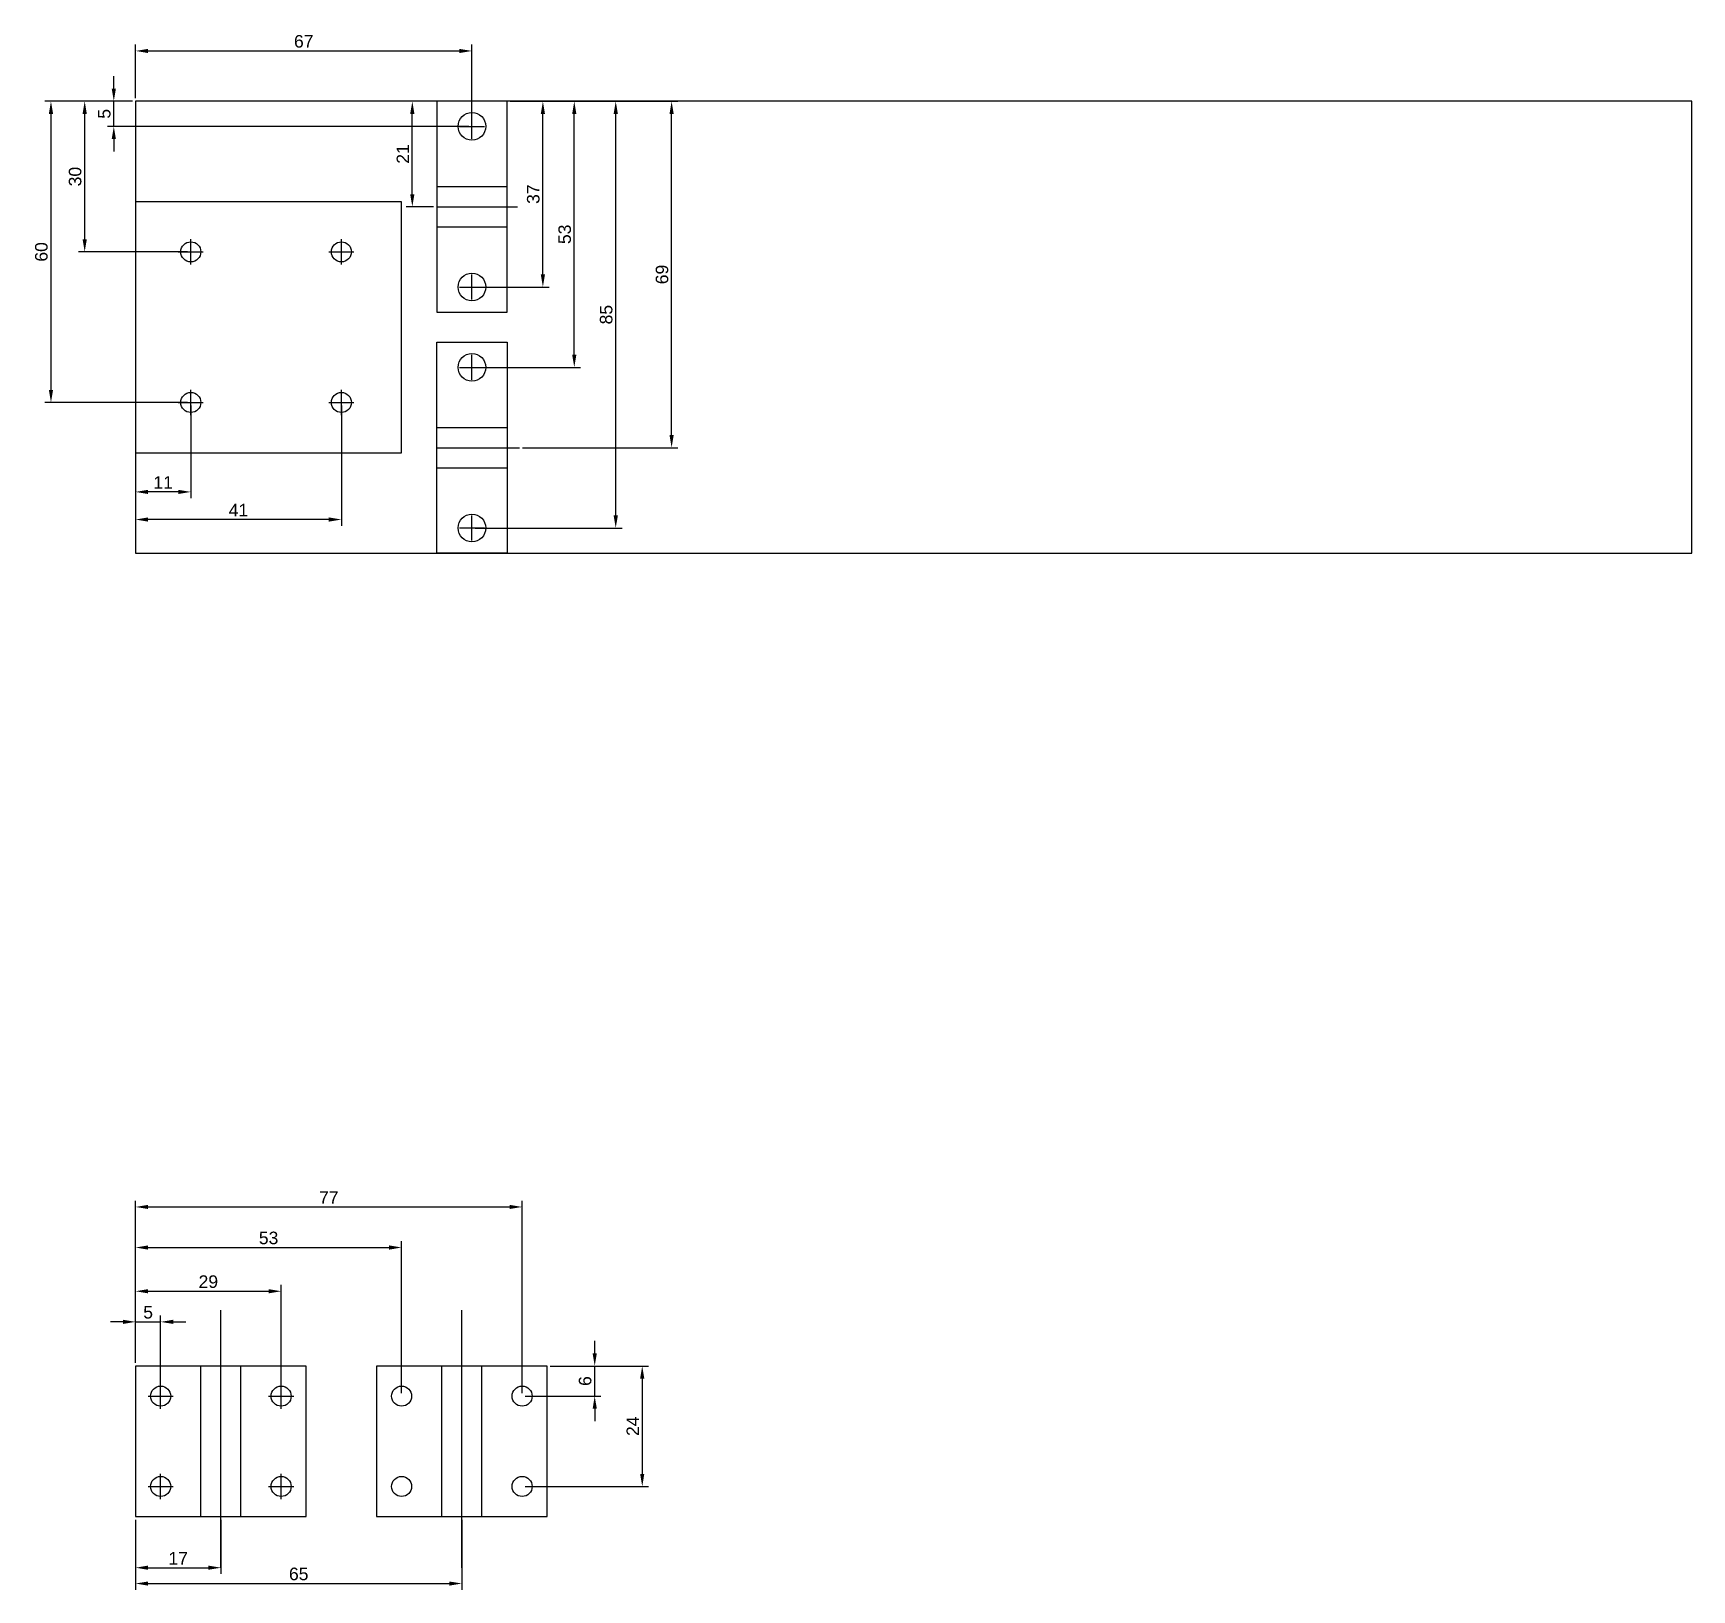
# Model space of a CAD drawing. Header units: millimetres. Extents: x -20 to 310, y -15 to 295.
import ezdxf

# ---------------------------------------------------------------- set-up
doc = ezdxf.new("R2010")
doc.units = ezdxf.units.MM
doc.layers.add('Размеры', color=82, linetype='Continuous')
doc.styles.get("Standard").update_dxf_attribs({"font": 'arial.ttf'})
doc.dimstyles.new('ISO-25', dxfattribs={"dimtxt": 2.5, "dimasz": 2.5, "dimexe": 1.25, "dimexo": 0.625, "dimtad": 1, "dimtxsty": 'Standard', "dimcen": 2.5, "dimadec": 0, "dimazin": 0, "dimtfac": 1, "dimtmove": 0, "dimatfit": 3, "dimfxl": 1, "dimarcsym": 0})

# ---------------------------------------------------------------- blocks, each defined once
blk = doc.blocks.new('*D2')
at = {"layer": 'Defpoints', "color": 0, "transparency": 16777216}
for p in [(-4.33, 281.92), (0, 281.92), (67, 276.92)]:
    blk.add_point(p, dxfattribs=at)
at = {"layer": 'Размеры', "color": 0, "lineweight": -2, "transparency": 16777216}
for p, q in [((-4.33, 284.42), (-4.33, 286.92)), ((-0.63, 281.92), (-5.58, 281.92)), ((-4.33, 276.92), (-4.33, 281.92)), ((66.37, 276.92), (-5.58, 276.92)), ((-4.33, 274.42), (-4.33, 271.92))]:
    blk.add_line(p, q, dxfattribs=at)
at = {"layer": 'Размеры', "color": 0, "transparency": 16777216}
for points in [[(-4.75, 284.42), (-3.92, 284.42), (-4.33, 281.92)], [(-4.75, 274.42), (-3.92, 274.42), (-4.33, 276.92)]]:
    blk.add_solid(points, dxfattribs=at)
at = {"layer": 'Размеры', "color": 0, "transparency": 16777216, "insert": (-6.23, 279.42), "char_height": 2.5, "attachment_point": 5, "rotation": 90}
blk.add_mtext('5', dxfattribs=at)
blk = doc.blocks.new('*D3')
at = {"layer": 'Defpoints', "color": 0, "transparency": 16777216}
for p in [(-10.13, 281.92), (0, 281.92), (11, 251.92)]:
    blk.add_point(p, dxfattribs=at)
at = {"layer": 'Размеры', "color": 0, "lineweight": -2, "transparency": 16777216}
for p, q in [((-0.63, 281.92), (-11.38, 281.92)), ((-10.13, 254.42), (-10.13, 279.42)), ((10.38, 251.92), (-11.38, 251.92))]:
    blk.add_line(p, q, dxfattribs=at)
at = {"layer": 'Размеры', "color": 0, "transparency": 16777216}
for points in [[(-10.55, 279.42), (-9.71, 279.42), (-10.13, 281.92)], [(-10.55, 254.42), (-9.71, 254.42), (-10.13, 251.92)]]:
    blk.add_solid(points, dxfattribs=at)
at = {"layer": 'Размеры', "color": 0, "transparency": 16777216, "insert": (-12.03, 266.92), "char_height": 2.5, "attachment_point": 5, "rotation": 90}
blk.add_mtext('30', dxfattribs=at)
blk = doc.blocks.new('*D4')
at = {"layer": 'Defpoints', "color": 0, "transparency": 16777216}
for p in [(0, 281.92), (-16.85, 221.92), (11, 221.92)]:
    blk.add_point(p, dxfattribs=at)
at = {"layer": 'Размеры', "color": 0, "lineweight": -2, "transparency": 16777216}
for p, q in [((-0.63, 281.92), (-18.1, 281.92)), ((-16.85, 279.42), (-16.85, 224.42)), ((10.38, 221.92), (-18.1, 221.92))]:
    blk.add_line(p, q, dxfattribs=at)
at = {"layer": 'Размеры', "color": 0, "transparency": 16777216}
for points in [[(-17.27, 279.42), (-16.43, 279.42), (-16.85, 281.92)], [(-17.27, 224.42), (-16.43, 224.42), (-16.85, 221.92)]]:
    blk.add_solid(points, dxfattribs=at)
at = {"layer": 'Размеры', "color": 0, "transparency": 16777216, "insert": (-18.75, 251.92), "char_height": 2.5, "attachment_point": 5, "rotation": 90}
blk.add_mtext('60', dxfattribs=at)
blk = doc.blocks.new('*D5')
at = {"layer": 'Defpoints', "color": 0, "transparency": 16777216}
for p in [(74, 281.92), (81.14, 281.92), (67, 244.92)]:
    blk.add_point(p, dxfattribs=at)
at = {"layer": 'Размеры', "color": 0, "lineweight": -2, "transparency": 16777216}
for p, q in [((74.62, 281.92), (82.39, 281.92)), ((81.14, 247.42), (81.14, 279.42)), ((67.62, 244.92), (82.39, 244.92))]:
    blk.add_line(p, q, dxfattribs=at)
at = {"layer": 'Размеры', "color": 0, "transparency": 16777216}
for points in [[(80.72, 279.42), (81.55, 279.42), (81.14, 281.92)], [(80.72, 247.42), (81.55, 247.42), (81.14, 244.92)]]:
    blk.add_solid(points, dxfattribs=at)
at = {"layer": 'Размеры', "color": 0, "transparency": 16777216, "insert": (79.23, 263.42), "char_height": 2.5, "attachment_point": 5, "rotation": 90}
blk.add_mtext('37', dxfattribs=at)
blk = doc.blocks.new('*D6')
at = {"layer": 'Defpoints', "color": 0, "transparency": 16777216}
for p in [(74, 281.92), (87.39, 281.92), (67, 228.92)]:
    blk.add_point(p, dxfattribs=at)
at = {"layer": 'Размеры', "color": 0, "lineweight": -2, "transparency": 16777216}
for p, q in [((74.62, 281.92), (88.64, 281.92)), ((87.39, 231.42), (87.39, 279.42)), ((67.62, 228.92), (88.64, 228.92))]:
    blk.add_line(p, q, dxfattribs=at)
at = {"layer": 'Размеры', "color": 0, "transparency": 16777216}
for points in [[(86.98, 279.42), (87.81, 279.42), (87.39, 281.92)], [(86.98, 231.42), (87.81, 231.42), (87.39, 228.92)]]:
    blk.add_solid(points, dxfattribs=at)
at = {"layer": 'Размеры', "color": 0, "transparency": 16777216, "insert": (85.49, 255.42), "char_height": 2.5, "attachment_point": 5, "rotation": 90}
blk.add_mtext('53', dxfattribs=at)
blk = doc.blocks.new('*D7')
at = {"layer": 'Defpoints', "color": 0, "transparency": 16777216}
for p in [(74, 281.92), (95.65, 281.92), (67, 196.92)]:
    blk.add_point(p, dxfattribs=at)
at = {"layer": 'Размеры', "color": 0, "lineweight": -2, "transparency": 16777216}
for p, q in [((74.62, 281.92), (96.9, 281.92)), ((95.65, 199.42), (95.65, 279.42)), ((67.62, 196.92), (96.9, 196.92))]:
    blk.add_line(p, q, dxfattribs=at)
at = {"layer": 'Размеры', "color": 0, "transparency": 16777216}
for points in [[(95.23, 279.42), (96.07, 279.42), (95.65, 281.92)], [(95.23, 199.42), (96.07, 199.42), (95.65, 196.92)]]:
    blk.add_solid(points, dxfattribs=at)
at = {"layer": 'Размеры', "color": 0, "transparency": 16777216, "insert": (93.75, 239.42), "char_height": 2.5, "attachment_point": 5, "rotation": 90}
blk.add_mtext('85', dxfattribs=at)
blk = doc.blocks.new('*D8')
at = {"layer": 'Defpoints', "color": 0, "transparency": 16777216}
for p in [(11, 221.92), (0, 211.92), (0, 204.11)]:
    blk.add_point(p, dxfattribs=at)
at = {"layer": 'Размеры', "color": 0, "lineweight": -2, "transparency": 16777216}
for p, q in [((11, 221.3), (11, 202.86)), ((0, 211.3), (0, 202.86)), ((8.5, 204.11), (2.5, 204.11))]:
    blk.add_line(p, q, dxfattribs=at)
at = {"layer": 'Размеры', "color": 0, "transparency": 16777216}
for points in [[(2.5, 204.53), (2.5, 203.69), (0, 204.11)], [(8.5, 204.53), (8.5, 203.69), (11, 204.11)]]:
    blk.add_solid(points, dxfattribs=at)
at = {"layer": 'Размеры', "color": 0, "transparency": 16777216, "insert": (5.5, 205.99), "char_height": 2.5, "attachment_point": 5}
blk.add_mtext('11', dxfattribs=at)
blk = doc.blocks.new('*D9')
at = {"layer": 'Defpoints', "color": 0, "transparency": 16777216}
for p in [(41, 221.92), (0, 211.92), (0, 198.61)]:
    blk.add_point(p, dxfattribs=at)
at = {"layer": 'Размеры', "color": 0, "lineweight": -2, "transparency": 16777216}
for p, q in [((41, 221.3), (41, 197.36)), ((0, 211.3), (0, 197.36)), ((38.5, 198.61), (2.5, 198.61))]:
    blk.add_line(p, q, dxfattribs=at)
at = {"layer": 'Размеры', "color": 0, "transparency": 16777216}
for points in [[(2.5, 199.03), (2.5, 198.19), (0, 198.61)], [(38.5, 199.03), (38.5, 198.19), (41, 198.61)]]:
    blk.add_solid(points, dxfattribs=at)
at = {"layer": 'Размеры', "color": 0, "transparency": 16777216, "insert": (20.5, 200.49), "char_height": 2.5, "attachment_point": 5}
blk.add_mtext('41', dxfattribs=at)
blk = doc.blocks.new('*D10')
at = {"layer": 'Defpoints', "color": 0, "transparency": 16777216}
for p in [(67, 291.95), (0, 281.92), (67, 276.92)]:
    blk.add_point(p, dxfattribs=at)
at = {"layer": 'Размеры', "color": 0, "lineweight": -2, "transparency": 16777216}
for p, q in [((0, 282.55), (0, 293.2)), ((2.5, 291.95), (64.5, 291.95)), ((67, 277.55), (67, 293.2))]:
    blk.add_line(p, q, dxfattribs=at)
at = {"layer": 'Размеры', "color": 0, "transparency": 16777216}
for points in [[(2.5, 292.36), (2.5, 291.53), (0, 291.95)], [(64.5, 292.36), (64.5, 291.53), (67, 291.95)]]:
    blk.add_solid(points, dxfattribs=at)
at = {"layer": 'Размеры', "color": 0, "transparency": 16777216, "insert": (33.5, 293.85), "char_height": 2.5, "attachment_point": 5}
blk.add_mtext('67', dxfattribs=at)
blk = doc.blocks.new('*D11')
at = {"layer": 'Defpoints', "color": 0, "transparency": 16777216}
for p in [(55.13, 281.92), (60, 281.92), (60, 260.92)]:
    blk.add_point(p, dxfattribs=at)
at = {"layer": 'Размеры', "color": 0, "lineweight": -2, "transparency": 16777216}
for p, q in [((59.37, 281.92), (53.88, 281.92)), ((55.13, 263.42), (55.13, 279.42)), ((59.37, 260.92), (53.88, 260.92))]:
    blk.add_line(p, q, dxfattribs=at)
at = {"layer": 'Размеры', "color": 0, "transparency": 16777216}
for points in [[(54.71, 279.42), (55.55, 279.42), (55.13, 281.92)], [(54.71, 263.42), (55.55, 263.42), (55.13, 260.92)]]:
    blk.add_solid(points, dxfattribs=at)
at = {"layer": 'Размеры', "color": 0, "transparency": 16777216, "insert": (53.25, 271.42), "char_height": 2.5, "attachment_point": 5, "rotation": 90}
blk.add_mtext('21', dxfattribs=at)
blk = doc.blocks.new('*D12')
at = {"layer": 'Defpoints', "color": 0, "transparency": 16777216}
for p in [(74, 281.92), (106.78, 281.92), (76.46, 212.92)]:
    blk.add_point(p, dxfattribs=at)
at = {"layer": 'Размеры', "color": 0, "lineweight": -2, "transparency": 16777216}
for p, q in [((74.62, 281.92), (108.03, 281.92)), ((106.78, 215.42), (106.78, 279.42)), ((77.08, 212.92), (108.03, 212.92))]:
    blk.add_line(p, q, dxfattribs=at)
at = {"layer": 'Размеры', "color": 0, "transparency": 16777216}
for points in [[(106.36, 279.42), (107.2, 279.42), (106.78, 281.92)], [(106.36, 215.42), (107.2, 215.42), (106.78, 212.92)]]:
    blk.add_solid(points, dxfattribs=at)
at = {"layer": 'Размеры', "color": 0, "transparency": 16777216, "insert": (104.88, 247.42), "char_height": 2.5, "attachment_point": 5, "rotation": 90}
blk.add_mtext('69', dxfattribs=at)
blk = doc.blocks.new('*D13')
at = {"layer": 'Defpoints', "color": 0, "transparency": 16777216}
for p in [(5, 38.79), (0, 30), (5, 24)]:
    blk.add_point(p, dxfattribs=at)
at = {"layer": 'Размеры', "color": 0, "lineweight": -2, "transparency": 16777216}
for p, q in [((0, 30.62), (0, 40.04)), ((5, 24.62), (5, 40.04)), ((-2.5, 38.79), (-5, 38.79)), ((0, 38.79), (5, 38.79)), ((7.5, 38.79), (10, 38.79))]:
    blk.add_line(p, q, dxfattribs=at)
at = {"layer": 'Размеры', "color": 0, "transparency": 16777216}
for points in [[(-2.5, 39.21), (-2.5, 38.38), (0, 38.79)], [(7.5, 39.21), (7.5, 38.38), (5, 38.79)]]:
    blk.add_solid(points, dxfattribs=at)
at = {"layer": 'Размеры', "color": 0, "transparency": 16777216, "insert": (2.5, 40.69), "char_height": 2.5, "attachment_point": 5}
blk.add_mtext('5', dxfattribs=at)
blk = doc.blocks.new('*D14')
at = {"layer": 'Defpoints', "color": 0, "transparency": 16777216}
for p in [(29, 44.89), (0, 30), (29, 24)]:
    blk.add_point(p, dxfattribs=at)
at = {"layer": 'Размеры', "color": 0, "lineweight": -2, "transparency": 16777216}
for p, q in [((0, 30.62), (0, 46.14)), ((2.5, 44.89), (26.5, 44.89)), ((29, 24.62), (29, 46.14))]:
    blk.add_line(p, q, dxfattribs=at)
at = {"layer": 'Размеры', "color": 0, "transparency": 16777216}
for points in [[(2.5, 45.31), (2.5, 44.47), (0, 44.89)], [(26.5, 45.31), (26.5, 44.47), (29, 44.89)]]:
    blk.add_solid(points, dxfattribs=at)
at = {"layer": 'Размеры', "color": 0, "transparency": 16777216, "insert": (14.5, 46.79), "char_height": 2.5, "attachment_point": 5}
blk.add_mtext('29', dxfattribs=at)
blk = doc.blocks.new('*D15')
at = {"layer": 'Defpoints', "color": 0, "transparency": 16777216}
for p in [(53, 53.6), (0, 30), (53, 24)]:
    blk.add_point(p, dxfattribs=at)
at = {"layer": 'Размеры', "color": 0, "lineweight": -2, "transparency": 16777216}
for p, q in [((0, 30.62), (0, 54.85)), ((2.5, 53.6), (50.5, 53.6)), ((53, 24.62), (53, 54.85))]:
    blk.add_line(p, q, dxfattribs=at)
at = {"layer": 'Размеры', "color": 0, "transparency": 16777216}
for points in [[(2.5, 54.02), (2.5, 53.18), (0, 53.6)], [(50.5, 54.02), (50.5, 53.18), (53, 53.6)]]:
    blk.add_solid(points, dxfattribs=at)
at = {"layer": 'Размеры', "color": 0, "transparency": 16777216, "insert": (26.5, 55.5), "char_height": 2.5, "attachment_point": 5}
blk.add_mtext('53', dxfattribs=at)
blk = doc.blocks.new('*D16')
at = {"layer": 'Defpoints', "color": 0, "transparency": 16777216}
for p in [(77, 61.68), (0, 30), (77, 24)]:
    blk.add_point(p, dxfattribs=at)
at = {"layer": 'Размеры', "color": 0, "lineweight": -2, "transparency": 16777216}
for p, q in [((0, 30.62), (0, 62.93)), ((77, 24.62), (77, 62.93)), ((2.5, 61.68), (74.5, 61.68))]:
    blk.add_line(p, q, dxfattribs=at)
at = {"layer": 'Размеры', "color": 0, "transparency": 16777216}
for points in [[(2.5, 62.1), (2.5, 61.27), (0, 61.68)], [(74.5, 62.1), (74.5, 61.27), (77, 61.68)]]:
    blk.add_solid(points, dxfattribs=at)
at = {"layer": 'Размеры', "color": 0, "transparency": 16777216, "insert": (38.5, 63.56), "char_height": 2.5, "attachment_point": 5}
blk.add_mtext('77', dxfattribs=at)
blk = doc.blocks.new('*D17')
at = {"layer": 'Defpoints', "color": 0, "transparency": 16777216}
for p in [(82, 30), (91.46, 30), (77, 24)]:
    blk.add_point(p, dxfattribs=at)
at = {"layer": 'Размеры', "color": 0, "lineweight": -2, "transparency": 16777216}
for p, q in [((91.46, 32.5), (91.46, 35)), ((82.62, 30), (92.71, 30)), ((91.46, 24), (91.46, 30)), ((77.62, 24), (92.71, 24)), ((91.46, 21.5), (91.46, 19))]:
    blk.add_line(p, q, dxfattribs=at)
at = {"layer": 'Размеры', "color": 0, "transparency": 16777216}
for points in [[(91.05, 32.5), (91.88, 32.5), (91.46, 30)], [(91.05, 21.5), (91.88, 21.5), (91.46, 24)]]:
    blk.add_solid(points, dxfattribs=at)
at = {"layer": 'Размеры', "color": 0, "transparency": 16777216, "insert": (89.56, 27), "char_height": 2.5, "attachment_point": 5, "rotation": 90}
blk.add_mtext('6', dxfattribs=at)
blk = doc.blocks.new('*D18')
at = {"layer": 'Defpoints', "color": 0, "transparency": 16777216}
for p in [(82, 30), (77, 6), (100.93, 6)]:
    blk.add_point(p, dxfattribs=at)
at = {"layer": 'Размеры', "color": 0, "lineweight": -2, "transparency": 16777216}
for p, q in [((82.62, 30), (102.18, 30)), ((100.93, 27.5), (100.93, 8.5)), ((77.62, 6), (102.18, 6))]:
    blk.add_line(p, q, dxfattribs=at)
at = {"layer": 'Размеры', "color": 0, "transparency": 16777216}
for points in [[(100.51, 27.5), (101.34, 27.5), (100.93, 30)], [(100.51, 8.5), (101.34, 8.5), (100.93, 6)]]:
    blk.add_solid(points, dxfattribs=at)
at = {"layer": 'Размеры', "color": 0, "transparency": 16777216, "insert": (99.05, 18), "char_height": 2.5, "attachment_point": 5, "rotation": 90}
blk.add_mtext('24', dxfattribs=at)
blk = doc.blocks.new('*D19')
at = {"layer": 'Defpoints', "color": 0, "transparency": 16777216}
for p in [(0, 0), (17, 0), (17, -10.18)]:
    blk.add_point(p, dxfattribs=at)
at = {"layer": 'Размеры', "color": 0, "lineweight": -2, "transparency": 16777216}
for p, q in [((0, -0.62), (0, -11.43)), ((17, -0.62), (17, -11.43)), ((2.5, -10.18), (14.5, -10.18))]:
    blk.add_line(p, q, dxfattribs=at)
at = {"layer": 'Размеры', "color": 0, "transparency": 16777216}
for points in [[(2.5, -9.76), (2.5, -10.59), (0, -10.18)], [(14.5, -9.76), (14.5, -10.59), (17, -10.18)]]:
    blk.add_solid(points, dxfattribs=at)
at = {"layer": 'Размеры', "color": 0, "transparency": 16777216, "insert": (8.5, -8.3), "char_height": 2.5, "attachment_point": 5}
blk.add_mtext('17', dxfattribs=at)
blk = doc.blocks.new('*D20')
at = {"layer": 'Defpoints', "color": 0, "transparency": 16777216}
for p in [(0, 0), (65, 0), (65, -13.33)]:
    blk.add_point(p, dxfattribs=at)
at = {"layer": 'Размеры', "color": 0, "lineweight": -2, "transparency": 16777216}
for p, q in [((0, -0.62), (0, -14.58)), ((65, -0.62), (65, -14.58)), ((2.5, -13.33), (62.5, -13.33))]:
    blk.add_line(p, q, dxfattribs=at)
at = {"layer": 'Размеры', "color": 0, "transparency": 16777216}
for points in [[(2.5, -12.92), (2.5, -13.75), (0, -13.33)], [(62.5, -12.92), (62.5, -13.75), (65, -13.33)]]:
    blk.add_solid(points, dxfattribs=at)
at = {"layer": 'Размеры', "color": 0, "transparency": 16777216, "insert": (32.5, -11.43), "char_height": 2.5, "attachment_point": 5}
blk.add_mtext('65', dxfattribs=at)

msp = doc.modelspace()

# ---------------------------------------------------------------- linework, layer by layer
for p, q in [((60, 264.925), (74, 264.925)), ((60, 256.925), (74, 256.925)), ((60, 216.925), (74, 216.925)), ((60, 208.925), (74, 208.925)), ((13, 0), (13, 30)), ((21, 0), (21, 30)), ((61, 0), (61, 30)), ((69, 0), (69, 30))]:
    msp.add_line(p, q)
for points in [[(0, 191.925), (310, 191.925), (310, 281.925), (0, 281.925)], [(60, 239.925), (74, 239.925), (74, 281.925), (60, 281.925)], [(0, 211.925), (53, 211.925), (53, 261.925), (0, 261.925)], [(60, 233.925), (74, 233.925), (74, 191.925), (60, 191.925)], [(0, 0), (34, 0), (34, 30), (0, 30)], [(48, 0), (82, 0), (82, 30), (48, 30)]]:
    msp.add_lwpolyline(points, close=True)
for centre, radius in [((67, 276.925), 2.75), ((11, 251.925), 2), ((41, 251.925), 2), ((67, 244.925), 2.75), ((67, 228.925), 2.75), ((11, 221.925), 2), ((41, 221.925), 2), ((67, 196.925), 2.75), ((5, 24), 2), ((29, 24), 2), ((53, 24), 2), ((77, 24), 2), ((5, 6), 2), ((29, 6), 2), ((53, 6), 2), ((77, 6), 2)]:
    msp.add_circle(centre, radius)
at = {"layer": 'Размеры'}
for p, q in [((67, 274.425), (67, 279.425)), ((64.5, 276.925), (69.5, 276.925)), ((60, 260.925), (76.064, 260.925)), ((11, 249.425), (11, 254.425)), ((41, 249.425), (41, 254.425)), ((8.5, 251.925), (13.5, 251.925)), ((38.5, 251.925), (43.5, 251.925)), ((64.5, 244.925), (69.5, 244.925)), ((67, 242.425), (67, 247.425)), ((67, 226.425), (67, 231.425)), ((64.5, 228.925), (69.5, 228.925)), ((8.5, 221.925), (13.5, 221.925)), ((11, 219.425), (11, 224.425)), ((38.5, 221.925), (43.5, 221.925)), ((41, 219.425), (41, 224.425)), ((60, 212.925), (76.455, 212.925)), ((67, 194.425), (67, 199.425)), ((64.5, 196.925), (69.5, 196.925)), ((17, -10.178), (17, 41.1)), ((65, -10.178), (65, 41.1)), ((5, 21.5), (5, 26.5)), ((29, 21.5), (29, 26.5)), ((2.5, 24), (7.5, 24)), ((26.5, 24), (31.5, 24)), ((5, 3.5), (5, 8.5)), ((29, 3.5), (29, 8.5)), ((2.5, 6), (7.5, 6)), ((26.5, 6), (31.5, 6))]:
    msp.add_line(p, q, dxfattribs=at)

# ---------------------------------------------------------------- dimensions: what is measured, and where the dimension line sits
for base, p1, p2, picture, middle in [((67, 291.947), (0, 281.925), (67, 276.925), '*D10', (33.5, 293.848)), ((0, 204.112), (11, 221.925), (0, 211.925), '*D8', (5.5, 205.992)), ((0, 198.612), (41, 221.925), (0, 211.925), '*D9', (20.5, 200.492)), ((77, 61.685), (0, 30), (77, 24), '*D16', (38.5, 63.56)), ((53, 53.598), (0, 30), (53, 24), '*D15', (26.5, 55.501)), ((29, 44.89), (0, 30), (29, 24), '*D14', (14.5, 46.791)), ((5, 38.794), (0, 30), (5, 24), '*D13', (2.5, 40.69)), ((17, -10.178), (0, 0), (17, 0), '*D19', (8.5, -8.298)), ((65, -13.333), (0, 0), (65, 0), '*D20', (32.5, -11.432))]:
    dim = msp.add_linear_dim(base=base, p1=p1, p2=p2, dimstyle='ISO-25', dxfattribs=at)
    dim.commit()
    dim.dimension.update_dxf_attribs({"geometry": picture, "text_midpoint": middle})
for base, p1, p2, picture, middle in [((-4.333, 281.925), (67, 276.925), (0, 281.925), '*D2', (-6.23, 279.425)), ((-16.852, 221.925), (0, 281.925), (11, 221.925), '*D4', (-18.753, 251.925)), ((-10.129, 281.925), (11, 251.925), (0, 281.925), '*D3', (-12.031, 266.925)), ((55.131, 281.925), (60, 260.925), (60, 281.925), '*D11', (53.251, 271.425)), ((81.135, 281.925), (67, 244.925), (74, 281.925), '*D5', (79.233, 263.425)), ((87.394, 281.925), (67, 228.925), (74, 281.925), '*D6', (85.492, 255.425)), ((95.65, 281.925), (67, 196.925), (74, 281.925), '*D7', (93.749, 239.425)), ((106.778, 281.925), (76.455, 212.925), (74, 281.925), '*D12', (104.877, 247.425)), ((91.465, 30), (77, 24), (82, 30), '*D17', (89.563, 27)), ((100.926, 6), (82, 30), (77, 6), '*D18', (99.045, 18))]:
    dim = msp.add_linear_dim(base=base, p1=p1, p2=p2, angle=90, dimstyle='ISO-25', dxfattribs=at)
    dim.commit()
    dim.dimension.update_dxf_attribs({"geometry": picture, "text_midpoint": middle})

doc.saveas('drawing.dxf')
